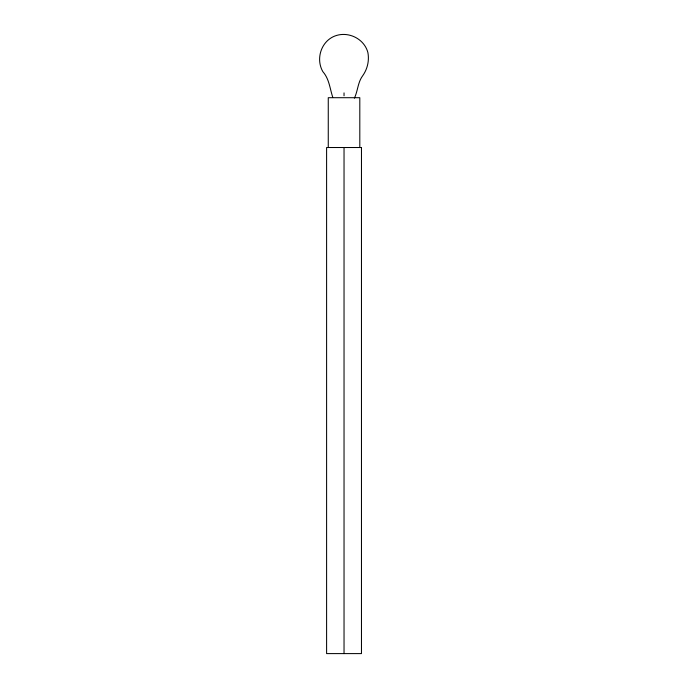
<?xml version="1.0" encoding="UTF-8"?>
<svg xmlns="http://www.w3.org/2000/svg" width="688" height="688" viewBox="0 0 688 688"><rect width="100%" height="100%" fill="white"/><g stroke="black" fill="none" stroke-linecap="round" stroke-linejoin="round"><path stroke-width="1.03" d="M354.363 98.195C357.941 90.859 357.717 82.302 362.774 75.637C367.469 68.938 369.379 60.673 367.899 52.606C364.494 39.354 349.667 31.588 336.707 35.406C321.649 39.749 315.199 58.377 322.853 71.655C329.268 78.939 329.853 88.563 332.743 97.214M359.807 147.516L359.807 97.705L328.262 97.705L328.262 147.516M344.034 92.889L344.034 95.787M344.034 147.516L344.034 653.6M361.467 147.516L326.602 147.516L326.602 653.6L361.467 653.6L361.467 147.516"/></g></svg>
